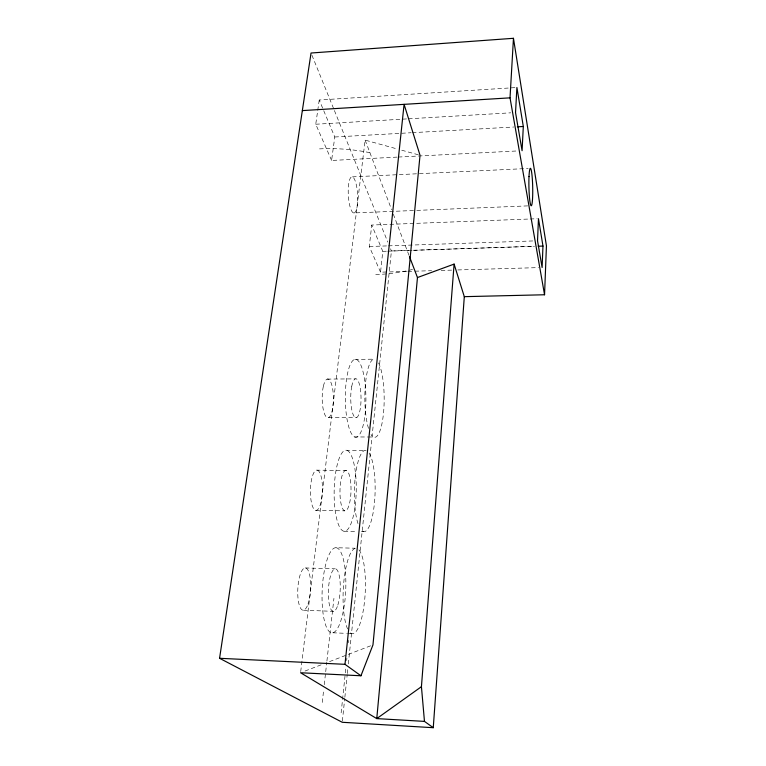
<?xml version="1.0" encoding="UTF-8"?>
<svg xmlns="http://www.w3.org/2000/svg" width="766" height="766" viewBox="0 0 766 766"><rect width="100%" height="100%" fill="white"/><g stroke="black" fill="none" stroke-linecap="round" stroke-linejoin="round"><path stroke-width="0.57" stroke-dasharray="3.83 2.87" d="M341.138 712.859L345.878 667.693M346.634 660.56L346.883 658.185M348.501 642.731L348.75 640.347M342.373 721.093L344.729 698.477M344.853 697.29L347.209 674.674M347.333 673.486L347.831 668.728M348.329 663.959L391.426 250.97L390.526 248.759M406.679 271.423L380.539 272.179L382.789 251.344L371.74 225.041L528.942 219.038M322.256 702.47L323.721 689.448M324.248 684.718L325.579 672.883M325.713 671.705L326.776 662.236M326.91 661.058L333.938 598.342M380.539 272.179L369.298 246.508L371.74 225.041M300.712 671.562L365.123 140.121L397.152 148.949M397.075 157.107L331.601 160.458L334.771 136.999L319.24 100.011L515.71 87.573M331.601 160.458L315.745 124.236L317.574 111.549M317.737 110.39L319.24 100.011M305.021 671.035L321.73 664.61M329.533 661.604L370.734 645.757M315.745 124.236L407.311 118.883M408.498 118.807L510.769 112.822M334.771 136.999L411.141 132.738M412.338 132.671L513.766 127.012M398.272 157.049L518.505 150.892M352.456 176.86L528.186 168.472M353.624 212.967A18.125 4.653 86.8 0 0 356.707 186.78A18.125 4.653 86.8 0 0 348.559 184.932A18.125 4.653 86.8 0 0 353.624 212.967L415.574 210.439M416.761 210.391L529.928 205.795M530.129 218.999L537.272 218.722M369.298 246.508L387.194 245.905M388.391 245.857L532.753 240.955M391.426 250.97L411.696 250.3M412.884 250.262L534.515 246.259M382.789 251.344L386.37 251.219M387.567 251.181L534.601 246.336M407.866 271.384L413.803 271.212M414.99 271.183L431.622 270.704M441.13 270.427L451.816 270.12M457.762 269.948L538.546 267.612M354.687 359.398L373.645 359.177M327.216 379.093L355.328 378.873M328.585 417.594L356.602 417.575M354.543 436.946A38.961 10.303 89.7 0 0 365.009 382.904A38.961 10.303 89.7 0 0 347.257 374.928A38.961 10.303 89.7 0 0 354.543 436.946L373.53 437.013M347.103 450.418A40.541 11.04 -88.8 0 1 353.662 514.589A40.541 11.04 -88.8 0 1 334.79 507.169A40.541 11.04 -88.8 0 1 347.103 450.418L365.401 450.532M317.392 470.171A20.146 6.013 -88.7 0 1 321.126 501.797A20.146 6.013 -88.7 0 1 310.814 498.723A20.146 6.013 -88.7 0 1 317.392 470.171L346.347 470.458A20.261 5.515 -88.8 0 1 349.784 502.266A20.261 5.515 -88.8 0 1 340.334 499.183A20.261 5.515 -88.8 0 1 346.347 470.458M315.716 510.348L344.824 510.865M344.058 531.24L356.774 531.518M361.399 531.614L363.706 531.671M336.054 547.738A42.609 11.758 -87.3 0 1 343.082 612.235A42.609 11.758 -87.3 0 1 322.754 610.904A42.609 11.758 -87.3 0 1 336.054 547.738L355.012 548.217M305.251 567.941L335.24 568.822M303.441 610.205L333.593 611.345M332.77 632.783L346.337 633.358M347.467 633.405L353.126 633.645M369.94 152.76L367.613 152.223A113.244 61.5 8.2 0 0 319.489 148.891M401.729 150.213L418.878 154.943M311.944 55.229L333.947 109.414M334.397 110.524L387.826 242.123M365.123 140.121L391.627 209.712M393.322 214.174L409.054 255.49M412.568 269.402A113.244 61.5 8.2 0 1 375.723 274.515M378.548 362.931A39.104 9.671 89.7 0 1 383.421 413.956A39.104 9.671 89.7 0 1 371.05 434.456M368.503 428.405A39.104 9.671 89.7 0 1 365.526 383.144A39.104 9.671 89.7 0 1 375.33 359.273M369.107 452.984A40.694 10.36 -88.9 0 1 374.325 504.22A40.694 10.36 -88.9 0 1 361.045 529.909M358 523.638A40.694 10.36 -88.9 0 1 355.357 476.174A40.694 10.36 -88.9 0 1 366.55 450.542M358.948 549.864A42.781 11.04 -87.5 0 1 364.061 605.284A42.781 11.04 -87.5 0 1 348.252 630.236M347.64 629.02A42.781 11.04 -87.5 0 1 343.771 582.399A42.781 11.04 -87.5 0 1 355.233 548.341M323.319 386.514A19.361 5.611 89.7 0 0 327.12 417.566A19.361 5.611 89.7 0 0 332.971 391.062A19.361 5.611 89.7 0 0 323.319 386.514M308.037 604.01A21.17 6.396 -87 0 0 306.86 568.65A21.17 6.396 -87 0 0 297.773 594.579A21.17 6.396 -87 0 0 308.037 604.01M351.757 386.332A19.476 5.142 89.7 0 0 355.261 417.556A19.476 5.142 89.7 0 0 360.614 390.909A19.476 5.142 89.7 0 0 351.757 386.332M337.816 605.102A21.295 5.869 -87.3 0 0 336.724 569.531A21.295 5.869 -87.3 0 0 328.384 595.632A21.295 5.869 -87.3 0 0 337.816 605.102"/><path stroke-width="1.15" d="M464.301 296.662L544.549 294.766L546.436 245.867L513.459 38.3L311.044 53.017L219.564 658.291L342.249 722.281L433.259 727.7L464.301 296.662L454.104 264.098L417.46 277.551L376.767 718.604L424.469 721.39L433.259 727.7M542.97 246.068L542.108 267.506L537.531 240.792L538.469 218.674L542.97 246.068L538.192 246.221M523.312 126.476L522.077 150.71L515.528 112.545L516.906 87.496L523.312 126.476L517.347 126.811M544.549 294.766L510.022 97.847L513.459 38.3M424.469 721.39L421.434 686.681L454.104 264.098M360.949 675.775L344.987 664.323L404.084 104.348L420.027 155.259L372.965 644.895L360.949 675.775L300.569 672.749L376.767 718.604L421.434 686.681M302.34 110.601L510.022 97.847M219.564 658.291L344.987 664.323M409.484 256.61L417.46 277.551M529.009 176.601A18.767 1.886 88.7 0 0 531.125 205.748A18.767 1.886 88.7 0 0 532.313 178.727A18.767 1.886 88.7 0 0 529.009 176.601"/></g></svg>
